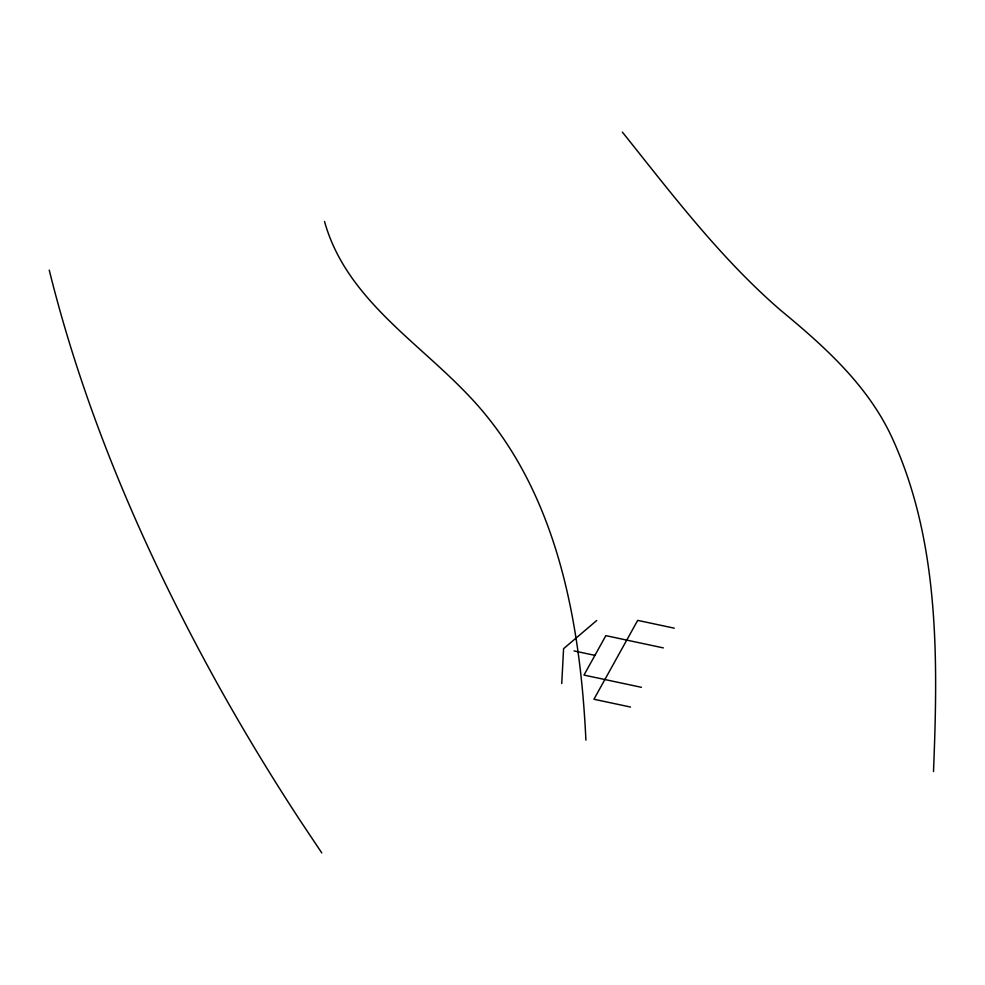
<?xml version="1.0" encoding="UTF-8"?>
<svg xmlns="http://www.w3.org/2000/svg" width="985" height="985" viewBox="0 0 985 985"><rect width="100%" height="100%" fill="white"/><g stroke="black" fill="none" stroke-linecap="round" stroke-linejoin="round"><path stroke-width="1.48" d="M933.497 771.587C937.991 659.802 939.715 541.935 892.188 438.017C868.056 385.418 824.322 346.338 780.551 310.201C720.195 257.984 671.955 194.094 622.348 132.089M561.745 683.578L563.58 648.684L596.75 620.476M674.257 628.171L637.689 620.378L593.943 699.251L630.511 707.045M663.324 647.896L605.861 635.645L583.982 675.082L641.444 687.321M574.021 650.913L594.915 655.37M321.775 852.912L300.166 820.567A3981.936 2815.659 -10.1 0 1 217.303 683.553C145.164 553.139 85.153 415.104 49.25 270.136M324.533 221.49C345.526 297.027 415.325 339.874 466.545 393.384C555.626 484.78 580.116 617.287 585.903 740.154"/></g></svg>
